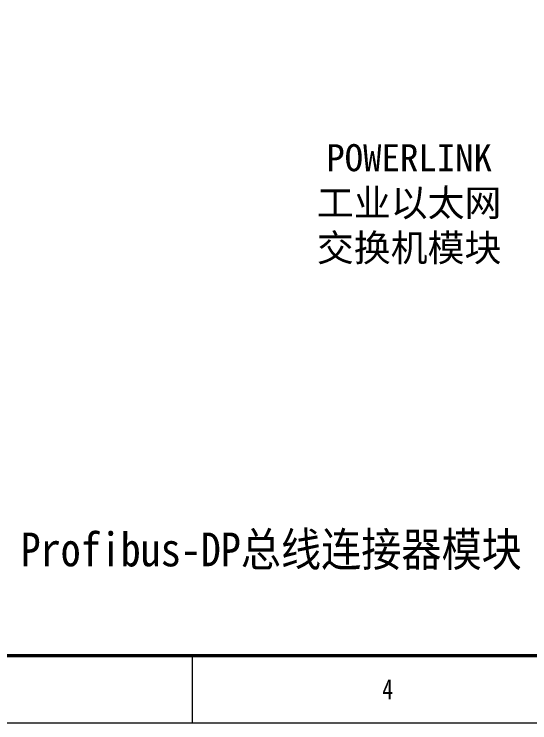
# Model space of a CAD drawing. Header units: millimetres. Extents: x 33157 to 59611, y -29750 to 1750.
# Drawn here: x 53860 to 54242, y -341 to 184 of the extents above; entities that cross this region are included whole.
import ezdxf

# ---------------------------------------------------------------- set-up
doc = ezdxf.new("R2010")
doc.units = ezdxf.units.MM
doc.layers.get('0').update_dxf_attribs({"lineweight": 18})
doc.layers.add('细实线', color=7, linetype='Continuous', lineweight=20)
doc.styles.add('HZ', font='arial.ttf')
doc.styles.get("Standard").update_dxf_attribs({"font": ''})
doc.styles.add('STYLE1', font='')
doc.styles.add('WMF-宋体0', font='')
doc.styles.get('Standard').set_extended_font_data('宋体')
doc.styles.get('STYLE1').set_extended_font_data('宋体')
doc.styles.get('WMF-宋体0').set_extended_font_data('宋体')

# ---------------------------------------------------------------- blocks, each defined once
blk = doc.blocks.new('和利时横图框')
blk.add_line((50983.31, 269.31), (50983.31, 319.05))
blk.add_lwpolyline([(50096.91, 269.31), (53051.59, 269.31), (53051.59, 2358.48), (50096.91, 2358.48)], close=True)
blk.add_lwpolyline([(50221.27, 319.05, 2.49, 2.49, 0), (53001.84, 319.05, 2.49, 2.49, 0), (53001.84, 2308.73, 2.49, 2.49, 0), (50221.27, 2308.73, 2.49, 2.49, 0)], format="xyseb", close=True)
at = {"width": 0.8}
blk.add_text('4', height=14.92, dxfattribs=at).set_placement((51123.59, 286.72))
at = {"style": 'HZ'}
for tag, p, height in [('北京和利时自动化驱动技术有限公司', (51649.92, 520.69), 24.79), ('图纸阶段', (52857.22, 518.92), 24.79), ('图纸名称', (52301.11, 424.67), 42.5), ('会签人', (51825.94, 376.93), 24)]:
    blk.add_attdef(tag, p, '', height=height, dxfattribs=at)
at = {"color": 3, "style": 'HZ'}
for tag, p, height in [('工程名称', (52244.96, 517.73), 28.33), ('设计人', (51828.2, 464.14), 24), ('设计时间', (52033.27, 464.54), 24), ('审核人', (51826.82, 419.74), 24), ('设计时间', (52033.27, 421.17), 24), ('图纸编号', (52420.84, 373.66), 24.79), ('批准人', (51828.28, 330.45), 24), ('设计时间', (52033.27, 331.46), 24)]:
    blk.add_attdef(tag, p, '', height=height, dxfattribs=at)
at = {"color": 0, "style": 'HZ'}
blk.add_attdef('页码', (52501.6, 331.93), '', height=20, dxfattribs=at)

msp = doc.modelspace()

# ---------------------------------------------------------------- block references
at = {"layer": '细实线'}
msp.add_blockref('和利时横图框', (3008.87, -609.84), dxfattribs=at)

# ---------------------------------------------------------------- texts
at = {"color": 0, "insert": (53865.17, -227.54), "char_height": 25, "width": 582.1466, "attachment_point": 7, "style": 'STYLE1'}
msp.add_mtext('{\\W0.87;Profibus-DP总线连接器模块 }', dxfattribs=at)
at = {"layer": '细实线', "insert": (54152.31, 43.06), "char_height": 20, "width": 149.2905, "attachment_point": 5, "style": 'WMF-宋体0'}
msp.add_mtext('\\pxqc;POWERLINK \\P工业以太网交换机模块', dxfattribs=at)

doc.saveas('drawing.dxf')
